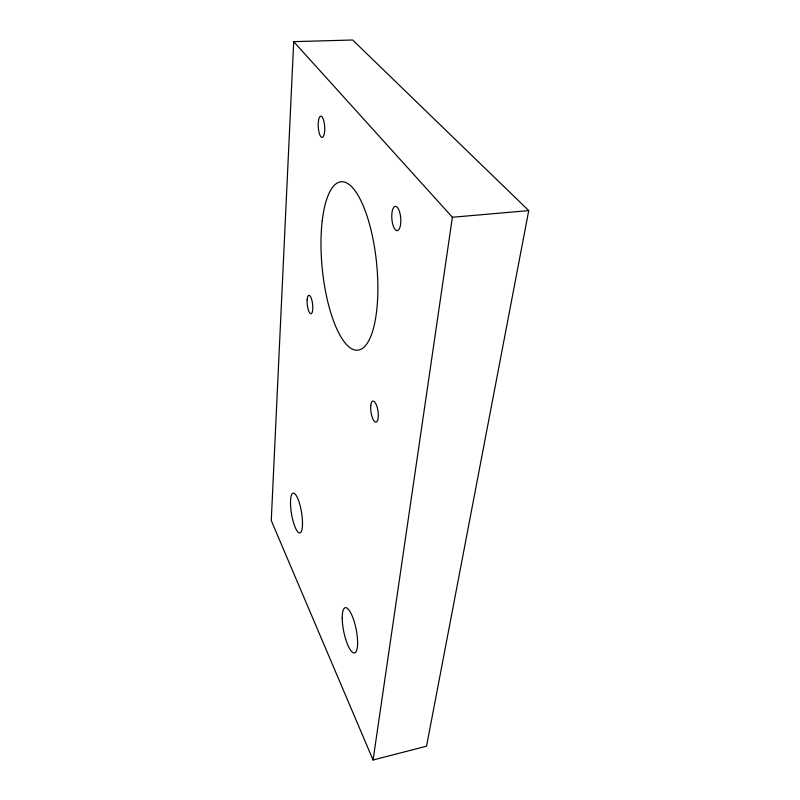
<?xml version="1.0" encoding="UTF-8"?>
<svg xmlns="http://www.w3.org/2000/svg" width="800" height="800" viewBox="0 0 800 800"><rect width="100%" height="100%" fill="white"/><g stroke="black" fill="none" stroke-linecap="round" stroke-linejoin="round"><path stroke-width="1.2" d="M293.7 41.65L271.26 520.55L373.07 760L426.54 746.19L528.74 210.61L352.65 40L293.7 41.65L452.39 217.25L373.07 760M452.39 217.25L528.74 210.61M322.25 220.66A84.63 27.31 84.3 0 0 355.73 350.16A84.63 27.31 84.3 0 0 370.3 227.16A84.63 27.31 84.3 0 0 322.25 220.66M342.22 618.05A23.08 6.3 78.5 0 0 353.86 652.94A23.08 6.3 78.5 0 0 353.69 619.96A23.08 6.3 78.5 0 0 342.22 618.05M290.6 499.75A20.21 5.07 80.5 0 0 298.54 532.57A20.21 5.07 80.5 0 0 300.41 506.81A20.21 5.07 80.5 0 0 290.6 499.75M392.42 210.43A12.18 4.44 85.6 0 0 396.18 230.4A12.18 4.44 85.6 0 0 400.26 214.67A12.18 4.44 85.6 0 0 392.42 210.43M318.54 120.33A10.65 3.22 86.5 0 0 321.65 137.32A10.65 3.22 86.5 0 0 324.2 122.65A10.65 3.22 86.5 0 0 318.54 120.33M370.8 405.4A10.62 3.53 81.6 0 0 375.47 422.06A10.62 3.53 81.6 0 0 377.2 407.36A10.62 3.53 81.6 0 0 370.8 405.4M307.13 299.79A9.32 2.68 83.5 0 0 310.88 313.79A9.32 2.68 83.5 0 0 311.82 300A9.32 2.68 83.5 0 0 307.13 299.79"/></g></svg>
